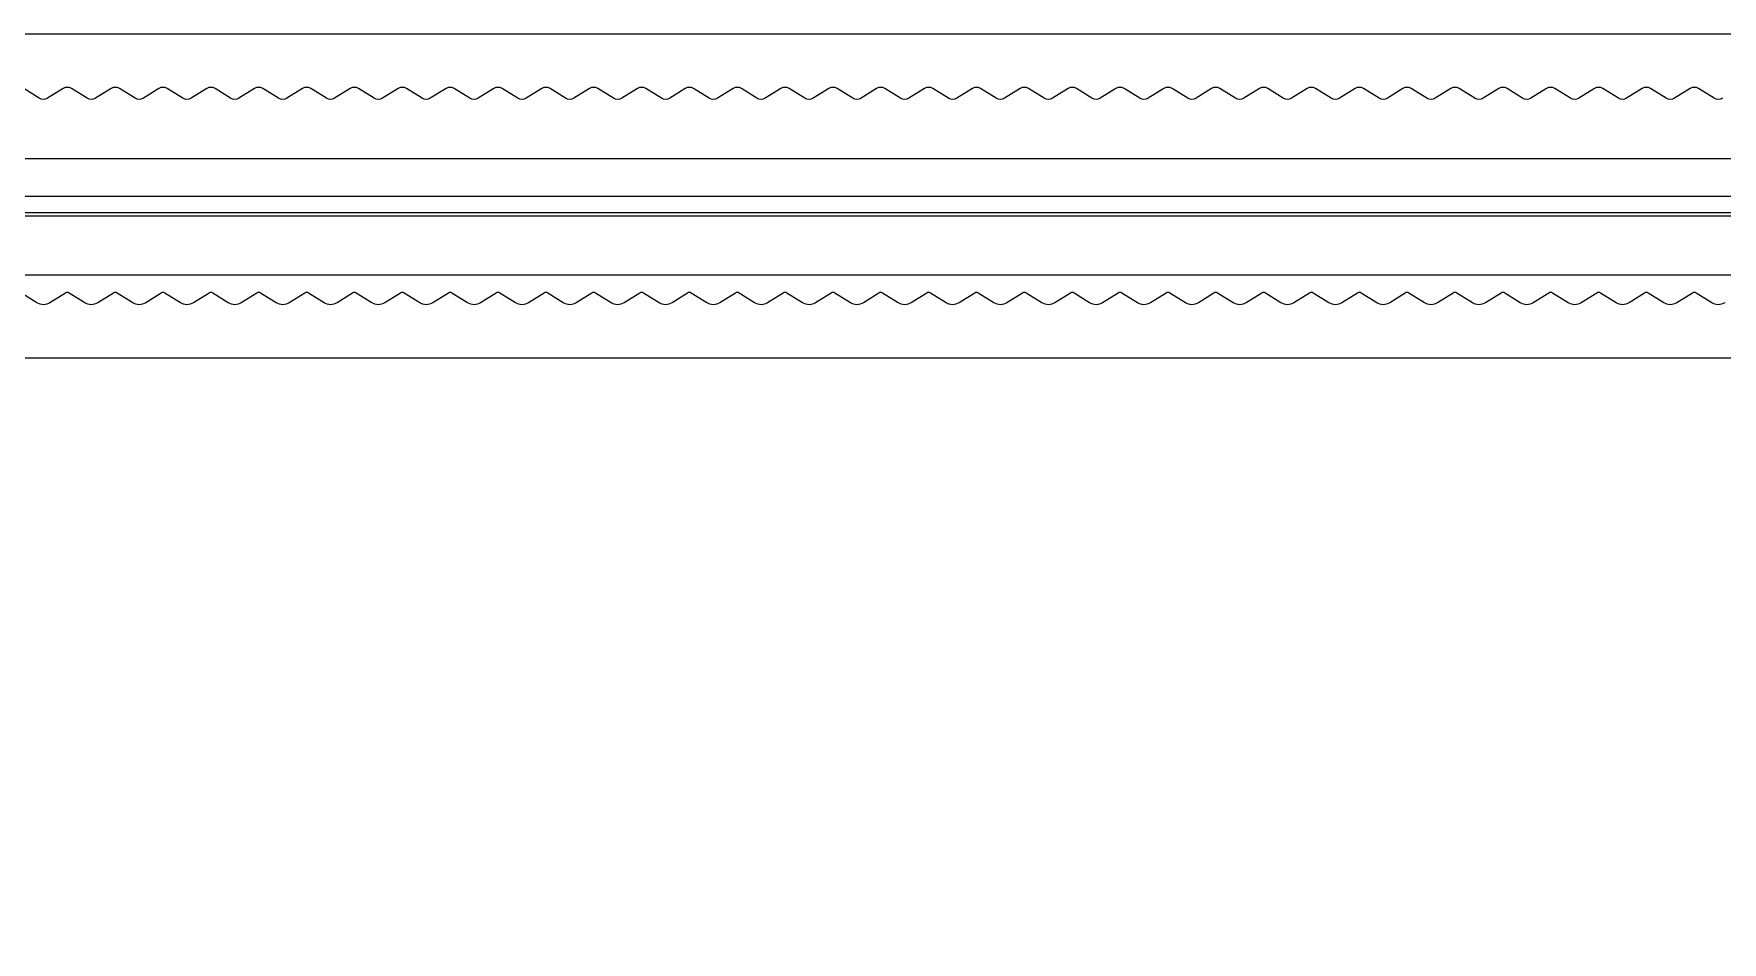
# Model space of a CAD drawing. Extents: x 510 to 34067, y -2197 to 5780.
# Drawn here: x 20570.8 to 21029.3, y 3909.7 to 4156.4 of the extents above; entities that cross this region are included whole.
import ezdxf

# ---------------------------------------------------------------- set-up
doc = ezdxf.new("R2010")
doc.units = 0
doc.layers.add('DIM', color=5, linetype='CONTINUOUS')
doc.layers.add('DRAW', color=7, linetype='CONTINUOUS')
doc.styles.add('STYLE1', font='')
doc.styles.get('STYLE1').set_extended_font_data('MS PGothic')
doc.dimstyles.new('STANDARD$7', dxfattribs={"dimscale": 0, "dimtxt": 0.0001, "dimasz": 35, "dimexe": 0, "dimexo": 0, "dimgap": 0, "dimtad": 1, "dimdec": 4, "dimdsep": 46, "dimlunit": 6, "dimtxsty": 'STYLE1', "dimcen": 0, "dimadec": 0, "dimazin": 0, "dimtfac": 1, "dimtdec": 4, "dimtofl": 0, "dimtmove": 0, "dimatfit": 2, "dimfxl": 0, "dimtolj": 1, "dimtzin": 0, "dimarcsym": 0})

msp = doc.modelspace()

# ---------------------------------------------------------------- linework, layer by layer
at = {"layer": 'DRAW', "color": 0, "linetype": 'Continuous'}
for p, q in [((19775.40494, 4156.36932), (21776.89899, 4156.36932)), ((19372.66355, 4112.3193), (26569.08724, 4112.3193)), ((19891.11724, 4107.8193), (24221.70494, 4107.8193)), ((19775.40494, 4068.36932), (21838.04915, 4068.36932))]:
    msp.add_line(p, q, dxfattribs=at)
at = {"layer": 'DRAW', "color": 0}
for p, q in [((21787.137, 4122.3993), (19894.29383, 4122.3993)), ((21805.60263, 4106.8193), (19778.40494, 4106.8193)), ((21824.56605, 4090.8193), (19775.40494, 4090.8193))]:
    msp.add_line(p, q, dxfattribs=at)
at = {"layer": 'DRAW', "color": 0, "linetype": 'Continuous', "flags": 128}
for points in [[(20676.36213, 4138.80681, -0.008633335), (20676.29921, 4138.84467), (20672.04332, 4141.49568, 0.286956791), (20669.78782, 4141.49568), (20665.53193, 4138.84467, -0.286956791), (20663.27643, 4138.84467), (20659.04332, 4141.49568, 0.286956791), (20656.78782, 4141.49568), (20652.5547, 4138.84467, -0.286956791), (20650.29921, 4138.84467), (20646.06609, 4141.49568, 0.286956791), (20643.81059, 4141.49568), (20639.57747, 4138.84467, -0.286956791), (20637.32198, 4138.84467), (20633.06609, 4141.49568, 0.286956791), (20630.81059, 4141.49568), (20626.5547, 4138.84467, -0.286956791), (20624.29921, 4138.84467), (20620.06609, 4141.49568, 0.286956791), (20617.81059, 4141.49568), (20613.57747, 4138.84467, -0.286956791), (20611.32198, 4138.84467), (20607.08886, 4141.49568, 0.286956791), (20604.83336, 4141.49568), (20600.60025, 4138.84467, -0.286956791), (20598.34475, 4138.84467), (20594.08886, 4141.49568, 0.286956791), (20591.83336, 4141.49568), (20587.57747, 4138.84467, -0.286956791), (20585.32198, 4138.84467), (20581.08886, 4141.49568, 0.286956791), (20578.83336, 4141.49568), (20574.60025, 4138.84467, -0.286956791), (20572.34475, 4138.84467), (20568.11163, 4141.49568, 0.286956791)], [(20819.29382, 4138.80681, -0.008633335), (20819.23089, 4138.84467), (20814.97501, 4141.49568, 0.286956791), (20812.71951, 4141.49568), (20808.46362, 4138.84467, -0.286956791), (20806.20812, 4138.84467), (20801.97501, 4141.49568, 0.286956791), (20799.71951, 4141.49568), (20795.48639, 4138.84467, -0.286956791), (20793.23089, 4138.84467), (20788.99778, 4141.49568, 0.286956791), (20786.74228, 4141.49568), (20782.50916, 4138.84467, -0.286956791), (20780.25366, 4138.84467), (20775.99778, 4141.49568, 0.286956791), (20773.74228, 4141.49568), (20769.48639, 4138.84467, -0.286956791), (20767.23089, 4138.84467), (20762.99778, 4141.49568, 0.286956791), (20760.74228, 4141.49568), (20756.50916, 4138.84467, -0.286956791), (20754.25366, 4138.84467), (20750.02055, 4141.49568, 0.286956791), (20747.76505, 4141.49568), (20743.53193, 4138.84467, -0.286956791), (20741.27643, 4138.84467), (20737.02055, 4141.49568, 0.286956791), (20734.76505, 4141.49568), (20730.50916, 4138.84467, -0.286956791), (20728.25366, 4138.84467), (20724.02055, 4141.49568, 0.286956791), (20721.76505, 4141.49568), (20717.53193, 4138.84467, -0.286956791), (20715.27643, 4138.84467), (20711.04332, 4141.49568, 0.286956791), (20708.78782, 4141.49568), (20704.5547, 4138.84467, -0.286956791), (20702.29921, 4138.84467), (20698.04332, 4141.49568, 0.286956791), (20695.78782, 4141.49568), (20691.53193, 4138.84467, -0.286956791), (20689.27643, 4138.84467), (20685.04332, 4141.49568, 0.286956791), (20682.78782, 4141.49568), (20678.53193, 4138.84467, -0.286956791), (20676.27643, 4138.84467)], [(20962.22551, 4138.80681, -0.008633335), (20962.16258, 4138.84467), (20957.90669, 4141.49568, 0.286956791), (20955.65119, 4141.49568), (20951.39531, 4138.84467, -0.286956791), (20949.13981, 4138.84467), (20944.90669, 4141.49568, 0.286956791), (20942.65119, 4141.49568), (20938.41808, 4138.84467, -0.286956791), (20936.16258, 4138.84467), (20931.92946, 4141.49568, 0.286956791), (20929.67396, 4141.49568), (20925.44085, 4138.84467, -0.286956791), (20923.18535, 4138.84467), (20918.92946, 4141.49568, 0.286956791), (20916.67396, 4141.49568), (20912.41808, 4138.84467, -0.286956791), (20910.16258, 4138.84467), (20905.92946, 4141.49568, 0.286956791), (20903.67396, 4141.49568), (20899.44085, 4138.84467, -0.286956791), (20897.18535, 4138.84467), (20892.95223, 4141.49568, 0.286956791), (20890.69674, 4141.49568), (20886.46362, 4138.84467, -0.286956791), (20884.20812, 4138.84467), (20879.95223, 4141.49568, 0.286956791), (20877.69674, 4141.49568), (20873.44085, 4138.84467, -0.286956791), (20871.18535, 4138.84467), (20866.95223, 4141.49568, 0.286956791), (20864.69674, 4141.49568), (20860.46362, 4138.84467, -0.286956791), (20858.20812, 4138.84467), (20853.97501, 4141.49568, 0.286956791), (20851.71951, 4141.49568), (20847.48639, 4138.84467, -0.286956791), (20845.23089, 4138.84467), (20840.97501, 4141.49568, 0.286956791), (20838.71951, 4141.49568), (20834.46362, 4138.84467, -0.286956791), (20832.20812, 4138.84467), (20827.97501, 4141.49568, 0.286956791), (20825.71951, 4141.49568), (20821.46362, 4138.84467, -0.286956791), (20819.20812, 4138.84467)], [(21029.39531, 4138.84467, -0.286956791), (21027.13981, 4138.84467), (21022.88392, 4141.49568, 0.286956791), (21020.62842, 4141.49568), (21016.37254, 4138.84467, -0.286956791), (21014.11704, 4138.84467), (21009.88392, 4141.49568, 0.286956791), (21007.62842, 4141.49568), (21003.39531, 4138.84467, -0.286956791), (21001.13981, 4138.84467), (20996.90669, 4141.49568, 0.286956791), (20994.65119, 4141.49568), (20990.41808, 4138.84467, -0.286956791), (20988.16258, 4138.84467), (20983.90669, 4141.49568, 0.286956791), (20981.65119, 4141.49568), (20977.39531, 4138.84467, -0.286956791), (20975.13981, 4138.84467), (20970.90669, 4141.49568, 0.286956791), (20968.65119, 4141.49568), (20964.39531, 4138.84467, -0.286956791), (20962.13981, 4138.84467)], [(20676.36213, 4082.99716, -0.058248219), (20675.66392, 4083.32772), (20671.40775, 4085.97891, 0.287459444), (20670.42339, 4085.97891), (20666.16721, 4083.32772, -0.28689185), (20662.63979, 4083.32857), (20658.40677, 4085.97952, 0.286787836), (20657.42437, 4085.97952), (20653.19135, 4083.32857, -0.287022578), (20649.66256, 4083.32857), (20645.42954, 4085.97952, 0.286787836), (20644.44714, 4085.97952), (20640.21412, 4083.32857, -0.28689185), (20636.6867, 4083.32772), (20632.43052, 4085.97891, 0.287459444), (20631.44616, 4085.97891), (20627.18998, 4083.32772, -0.286891855), (20623.66256, 4083.32857), (20619.42954, 4085.97952, 0.286787836), (20618.44714, 4085.97952), (20614.21412, 4083.32857, -0.287022593), (20610.68533, 4083.32857), (20606.45231, 4085.97952, 0.286787836), (20605.46991, 4085.97952), (20601.23689, 4083.32857, -0.286891855), (20597.70947, 4083.32772), (20593.45329, 4085.97891, 0.287459444), (20592.46893, 4085.97891), (20588.21276, 4083.32772, -0.286891855), (20584.68533, 4083.32857), (20580.45231, 4085.97952, 0.286787836), (20579.46991, 4085.97952), (20575.23689, 4083.32857, -0.287022593), (20571.7081, 4083.32857), (20567.47509, 4085.97952, 0.286787836)], [(20819.29382, 4082.99716, -0.058248219), (20818.59561, 4083.32772), (20814.33943, 4085.97891, 0.287459444), (20813.35508, 4085.97891), (20809.0989, 4083.32772, -0.28689185), (20805.57148, 4083.32857), (20801.33846, 4085.97952, 0.286787836), (20800.35605, 4085.97952), (20796.12303, 4083.32857, -0.287022578), (20792.59425, 4083.32857), (20788.36123, 4085.97952, 0.286787836), (20787.37882, 4085.97952), (20783.14581, 4083.32857, -0.28689185), (20779.61838, 4083.32772), (20775.36221, 4085.97891, 0.287459444), (20774.37785, 4085.97891), (20770.12167, 4083.32772, -0.286891855), (20766.59425, 4083.32857), (20762.36123, 4085.97952, 0.286787836), (20761.37882, 4085.97952), (20757.14581, 4083.32857, -0.287022593), (20753.61702, 4083.32857), (20749.384, 4085.97952, 0.286787836), (20748.40159, 4085.97952), (20744.16858, 4083.32857, -0.286891855), (20740.64115, 4083.32772), (20736.38498, 4085.97891, 0.287459444), (20735.40062, 4085.97891), (20731.14444, 4083.32772, -0.286891855), (20727.61702, 4083.32857), (20723.384, 4085.97952, 0.286787836), (20722.40159, 4085.97952), (20718.16858, 4083.32857, -0.287022593), (20714.63979, 4083.32857), (20710.40677, 4085.97952, 0.286787836), (20709.42437, 4085.97952), (20705.19135, 4083.32857, -0.286891855), (20701.66392, 4083.32772), (20697.40775, 4085.97891, 0.287459444), (20696.42339, 4085.97891), (20692.16721, 4083.32772, -0.286891855), (20688.63979, 4083.32857), (20684.40677, 4085.97952, 0.28712361), (20683.42339, 4085.97891), (20679.16721, 4083.32772, -0.286858959), (20675.64013, 4083.32835)], [(20962.22551, 4082.99716, -0.058248219), (20961.5273, 4083.32772), (20957.27112, 4085.97891, 0.287459444), (20956.28677, 4085.97891), (20952.03059, 4083.32772, -0.28689185), (20948.50317, 4083.32857), (20944.27015, 4085.97952, 0.286787836), (20943.28774, 4085.97952), (20939.05472, 4083.32857, -0.287022578), (20935.52594, 4083.32857), (20931.29292, 4085.97952, 0.286787836), (20930.31051, 4085.97952), (20926.07749, 4083.32857, -0.28689185), (20922.55007, 4083.32772), (20918.29389, 4085.97891, 0.287459444), (20917.30954, 4085.97891), (20913.05336, 4083.32772, -0.286891855), (20909.52594, 4083.32857), (20905.29292, 4085.97952, 0.286787836), (20904.31051, 4085.97952), (20900.07749, 4083.32857, -0.287022593), (20896.54871, 4083.32857), (20892.31569, 4085.97952, 0.286787836), (20891.33328, 4085.97952), (20887.10026, 4083.32857, -0.286891855), (20883.57284, 4083.32772), (20879.31666, 4085.97891, 0.287459444), (20878.33231, 4085.97891), (20874.07613, 4083.32772, -0.286891855), (20870.54871, 4083.32857), (20866.31569, 4085.97952, 0.286787836), (20865.33328, 4085.97952), (20861.10026, 4083.32857, -0.287022593), (20857.57148, 4083.32857), (20853.33846, 4085.97952, 0.286787836), (20852.35605, 4085.97952), (20848.12303, 4083.32857, -0.286891855), (20844.59561, 4083.32772), (20840.33943, 4085.97891, 0.287459444), (20839.35508, 4085.97891), (20835.0989, 4083.32772, -0.286891855), (20831.57148, 4083.32857), (20827.33846, 4085.97952, 0.28712361), (20826.35508, 4085.97891), (20822.0989, 4083.32772, -0.286858959), (20818.57182, 4083.32835)], [(21030.03195, 4083.32857, -0.286891855), (21026.50453, 4083.32772), (21022.24835, 4085.97891, 0.287459444), (21021.26399, 4085.97891), (21017.00782, 4083.32772, -0.286891855), (21013.48039, 4083.32857), (21009.24738, 4085.97952, 0.286787836), (21008.26497, 4085.97952), (21004.03195, 4083.32857, -0.287022593), (21000.50317, 4083.32857), (20996.27015, 4085.97952, 0.286787836), (20995.28774, 4085.97952), (20991.05472, 4083.32857, -0.286891855), (20987.5273, 4083.32772), (20983.27112, 4085.97891, 0.287459444), (20982.28677, 4085.97891), (20978.03059, 4083.32772, -0.286891855), (20974.50317, 4083.32857), (20970.27015, 4085.97952, 0.28712361), (20969.28677, 4085.97891), (20965.03059, 4083.32772, -0.286858959), (20961.50351, 4083.32835)]]:
    msp.add_lwpolyline(points, format="xyb", dxfattribs=at)

# ---------------------------------------------------------------- leaders
at = {"layer": 'DIM', "color": 0, "linetype": 'Continuous'}
msp.add_leader([(19802.18632, 4115.37877), (20558.20494, 3677.8551), (20705.29364, 3677.8551)], dimstyle='STANDARD$7', override={"dimscale": 1}, dxfattribs=at)

doc.saveas('drawing.dxf')
